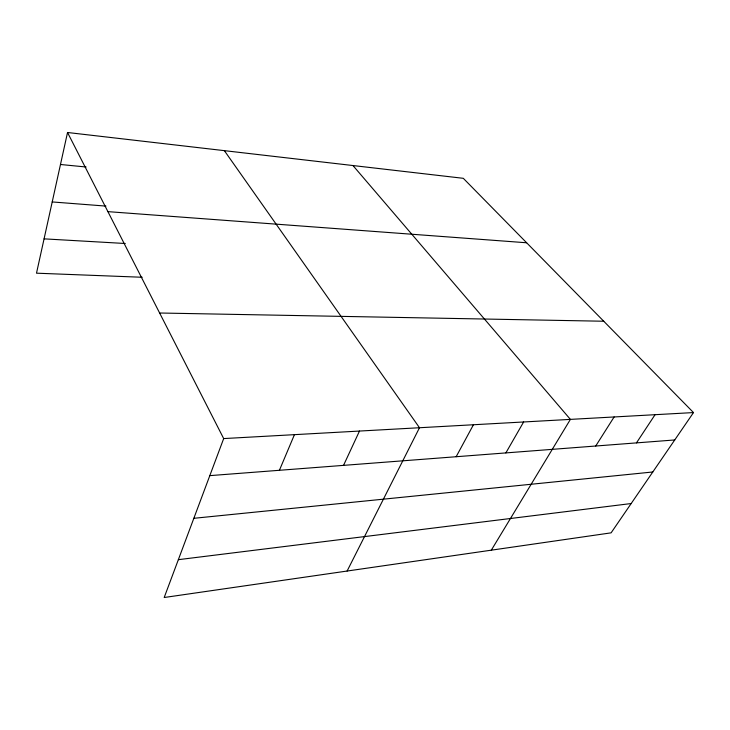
<?xml version="1.0" encoding="UTF-8"?>
<svg xmlns="http://www.w3.org/2000/svg" width="730" height="730" viewBox="0 0 730 730"><rect width="100%" height="100%" fill="white"/><g stroke="black" fill="none" stroke-linecap="round" stroke-linejoin="round"><path stroke-width="1.09" d="M67.534 132.495L223.681 438.575L164.195 597.505L611.101 532.845L693.5 412.569L463.295 178.312L67.534 132.495L36.5 273.184L142.204 277.263M279.407 470.293L294.445 434.66M343.529 465.375L359.488 431.056M347.106 571.042L419.495 427.734L224.365 150.654M456.15 456.724L473.442 424.75M505.863 452.91L523.62 421.976M491.308 550.183L570.395 419.385L352.964 165.537M595.716 446.021L614.122 416.967M636.46 442.891L655.065 414.695M178.357 559.673L631.185 503.536M193.833 518.309L652.803 471.981M209.811 475.632L674.739 439.953M223.681 438.575L693.5 412.569M159.624 313.006L603.756 321.237M44.074 238.856L125.277 243.501M107.903 211.636L526.649 242.771M52.213 201.936L105.969 206.097M60.471 164.487L86.131 167.006"/></g></svg>
